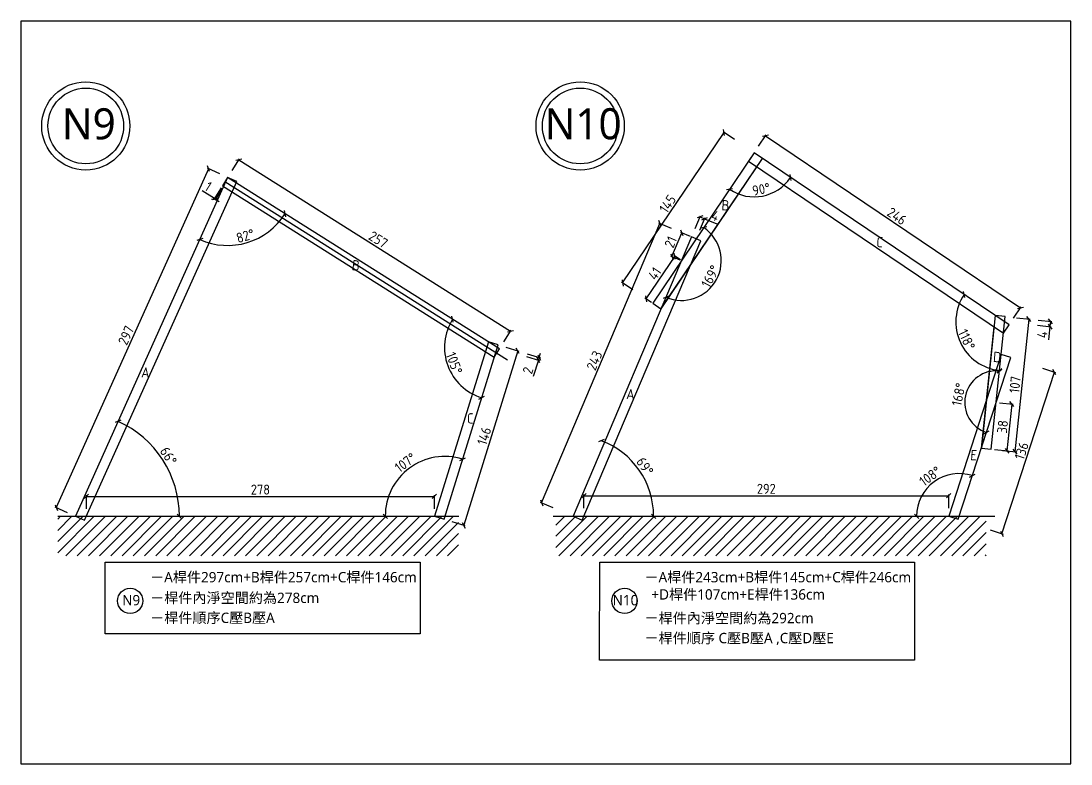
# Model space of a CAD drawing. Header units: centimetres. Extents: x -6116 to 16873, y -2889 to 4505.
# Drawn here: x 200 to 1040, y -159 to 435 of the extents above; entities that cross this region are included whole.
import ezdxf

# ---------------------------------------------------------------- set-up
doc = ezdxf.new("R2010")
doc.units = ezdxf.units.CM
for name, color, linetype in [('5', 5, 'Continuous'), ('D_wood木做櫃', 30, 'Continuous'), ('frame圖框', 34, 'Continuous'), ('hatch填實', 8, 'Continuous'), ('planting植栽', 95, 'Continuous')]:
    doc.layers.add(name, color=color, linetype=linetype)
doc.styles.get("Standard").update_dxf_attribs({"font": 'ISOCP.SHX', "bigfont": 'CHINESET.SHX'})
doc.dimstyles.new('AM_ISO', dxfattribs={"dimtxt": 3.5, "dimasz": 3.5, "dimexe": 1, "dimexo": 1, "dimgap": 1.5, "dimtad": 1, "dimdec": 0, "dimdsep": 46, "dimtxsty": 'Standard', "dimcen": 0, "dimclrd": 256, "dimclre": 256, "dimclrt": 2, "dimadec": 0, "dimazin": 2, "dimtp": 0.1, "dimtm": 0.1, "dimtfac": 0.71, "dimtdec": 0, "dimtmove": 0, "dimatfit": 3, "dimfxl": 1, "dimlwd": -1, "dimlwe": -1, "dimarcsym": 1})

# ---------------------------------------------------------------- blocks, each defined once
blk = doc.blocks.new('_Oblique')
at = {"color": 0, "linetype": 'ByBlock', "lineweight": -2}
blk.add_line((-0.5, -0.5), (0.5, 0.5), dxfattribs=at)
blk = doc.blocks.new('*D151')
at = {"layer": 'DEFPOINTS', "color": 0, "transparency": 16777216}
for p in [(365.56, 309.85), (539.1, 171.96), (581.84, 176.06), (583.02, 172.87), (538.65, 36.6)]:
    blk.add_point(p, dxfattribs=at)
at = {"layer": 'hatch填實', "linetype": 'ByBlock', "transparency": 16777216}
blk.add_arc((581.2, 174.02), 42.16, 147.79292, 252.79292, dxfattribs=at)
at = {"layer": 'hatch填實', "transparency": 16777216, "xscale": 3.5, "yscale": 3.5, "zscale": 3.5}
for p, rotation in [((545.53, 196.48), 57.79291964436866), ((568.73, 133.75), 342.792919644399)]:
    blk.add_blockref('_Oblique', p, dxfattribs=dict(at, rotation=rotation))
at = {"layer": 'hatch填實', "transparency": 16777216, "insert": (546.82, 161.3), "char_height": 8, "attachment_point": 5, "rotation": 290.29292}
blk.add_mtext('105°', dxfattribs=at)
blk = doc.blocks.new('_ArchTick')
at = {"color": 0, "linetype": 'ByBlock', "const_width": 0.15}
blk.add_lwpolyline([(-0.5, -0.5), (0.5, 0.5)], dxfattribs=at)
blk = doc.blocks.new('*D152')
at = {"layer": 'DEFPOINTS', "color": 0, "transparency": 16777216}
for p in [(786.74, 329.54), (736.62, 262.26), (746.09, 216.7), (705.57, 209.2), (641.84, 38.97)]:
    blk.add_point(p, dxfattribs=at)
at = {"layer": 'hatch填實', "linetype": 'ByBlock', "transparency": 16777216}
blk.add_arc((728.58, 243.32), 31.85, 247, 56, dxfattribs=at)
at = {"layer": 'hatch填實', "transparency": 16777216, "xscale": 3.5, "yscale": 3.5, "zscale": 3.5}
for p, rotation in [((746.4, 269.73), 146.0000000000002), ((716.14, 214), 156.9999999999995)]:
    blk.add_blockref('_Oblique', p, dxfattribs=dict(at, rotation=rotation))
at = {"layer": 'hatch填實', "transparency": 16777216, "insert": (751.75, 230.74), "char_height": 8, "attachment_point": 5, "rotation": 61.5}
blk.add_mtext('169°', dxfattribs=at)
blk = doc.blocks.new('*D153')
at = {"layer": 'DEFPOINTS', "color": 0, "transparency": 16777216}
for p in [(786.74, 329.54), (786.74, 329.54), (784.28, 294.4), (705.57, 209.2), (990.68, 191.98)]:
    blk.add_point(p, dxfattribs=at)
at = {"layer": 'hatch填實', "linetype": 'ByBlock', "transparency": 16777216}
blk.add_arc((786.74, 329.54), 35.22, 236, 326, dxfattribs=at)
at = {"layer": 'hatch填實', "transparency": 16777216, "xscale": 3.5, "yscale": 3.5, "zscale": 3.5}
for p, rotation in [((815.94, 309.84), 56.00000000000028), ((767.04, 300.34), 146.0000000000002)]:
    blk.add_blockref('_Oblique', p, dxfattribs=dict(at, rotation=rotation))
at = {"layer": 'hatch填實', "transparency": 16777216, "insert": (792.41, 300.36), "char_height": 8, "attachment_point": 5, "rotation": 11}
blk.add_mtext('90°', dxfattribs=at)
blk = doc.blocks.new('*D154')
at = {"layer": 'DEFPOINTS', "color": 0, "transparency": 16777216}
for p in [(786.74, 329.54), (987.6, 198.58), (948.27, 190.72), (990.68, 191.98), (976.46, 92.53)]:
    blk.add_point(p, dxfattribs=at)
at = {"layer": 'hatch填實', "linetype": 'ByBlock', "transparency": 16777216}
blk.add_arc((987.16, 194.35), 39.05, 146, 264, dxfattribs=at)
at = {"layer": 'hatch填實', "transparency": 16777216, "xscale": 3.5, "yscale": 3.5, "zscale": 3.5}
for p, rotation in [((954.78, 216.19), 56.00000000000026), ((983.07, 155.51), 354.0000000000001)]:
    blk.add_blockref('_Oblique', p, dxfattribs=dict(at, rotation=rotation))
at = {"layer": 'hatch填實', "transparency": 16777216, "insert": (956.75, 180.17), "char_height": 8, "attachment_point": 5, "rotation": 295}
blk.add_mtext('118°', dxfattribs=at)
blk = doc.blocks.new('*D155')
at = {"layer": 'DEFPOINTS', "color": 0, "transparency": 16777216}
for p in [(987.6, 198.58), (992.02, 165.76), (961.09, 146.16), (976.46, 92.53), (950.02, 36.49)]:
    blk.add_point(p, dxfattribs=at)
at = {"layer": 'hatch填實', "linetype": 'ByBlock', "transparency": 16777216}
blk.add_arc((980.39, 129.96), 25.2, 84, 252, dxfattribs=at)
at = {"layer": 'hatch填實', "transparency": 16777216, "xscale": 3.5, "yscale": 3.5, "zscale": 3.5}
for p, rotation in [((983.02, 155.02), 354.0000000000001), ((972.6, 106), 342.000000000001)]:
    blk.add_blockref('_Oblique', p, dxfattribs=dict(at, rotation=rotation))
at = {"layer": 'hatch填實', "transparency": 16777216, "insert": (950.36, 136.35), "char_height": 8, "attachment_point": 5, "rotation": 78}
blk.add_mtext('168°', dxfattribs=at)
blk = doc.blocks.new('*D156')
at = {"layer": 'DEFPOINTS', "color": 0, "transparency": 16777216}
for p in [(992.02, 165.76), (940.29, 71.39), (625.83, 38.97), (950.02, 36.49), (979.42, 38.97)]:
    blk.add_point(p, dxfattribs=at)
at = {"layer": 'hatch填實', "linetype": 'ByBlock', "transparency": 16777216}
blk.add_arc((950.82, 38.97), 34.09, 72, 180, dxfattribs=at)
at = {"layer": 'hatch填實', "transparency": 16777216, "xscale": 3.5, "yscale": 3.5, "zscale": 3.5}
for p, rotation in [((961.36, 71.39), 342.000000000001), ((916.73, 38.97), 270)]:
    blk.add_blockref('_Oblique', p, dxfattribs=dict(at, rotation=rotation))
at = {"layer": 'hatch填實', "transparency": 16777216, "insert": (927.55, 70.99), "char_height": 8, "attachment_point": 5, "rotation": 36}
blk.add_mtext('108°', dxfattribs=at)
blk = doc.blocks.new('*D157')
at = {"layer": 'DEFPOINTS', "color": 0, "transparency": 16777216}
for p in [(705.57, 209.2), (701.12, 64.32), (625.83, 38.97), (641.84, 38.97), (979.42, 38.97)]:
    blk.add_point(p, dxfattribs=at)
at = {"layer": 'hatch填實', "linetype": 'ByBlock', "transparency": 16777216}
blk.add_arc((641.84, 38.97), 64.48, 0, 69.47613, dxfattribs=at)
at = {"layer": 'hatch填實', "transparency": 16777216, "xscale": 3.5, "yscale": 3.5, "zscale": 3.5}
for p, rotation in [((664.45, 99.35), 159.4761303974145), ((706.32, 38.97), 270)]:
    blk.add_blockref('_Oblique', p, dxfattribs=dict(at, rotation=rotation))
at = {"layer": 'hatch填實', "transparency": 16777216, "insert": (699.35, 78.84), "char_height": 8, "attachment_point": 5, "rotation": 304.73807}
blk.add_mtext('69°', dxfattribs=at)
blk = doc.blocks.new('*D158')
at = {"layer": 'DEFPOINTS', "color": 0, "transparency": 16777216}
for p in [(786.74, 329.54), (999.82, 205.51), (990.68, 191.98)]:
    blk.add_point(p, dxfattribs=at)
at = {"layer": 'hatch填實', "linetype": 'ByBlock', "transparency": 16777216}
for p, q in [((790.28, 334.79), (796.43, 343.9)), ((795.87, 343.08), (999.82, 205.51)), ((994.22, 197.22), (1000.37, 206.34))]:
    blk.add_line(p, q, dxfattribs=at)
at = {"layer": 'hatch填實', "transparency": 16777216, "xscale": 3.5, "yscale": 3.5, "zscale": 3.5}
for p, rotation in [((795.87, 343.08), 146.0000000000003), ((999.82, 205.51), 326.0000000000003)]:
    blk.add_blockref('_Oblique', p, dxfattribs=dict(at, rotation=rotation))
at = {"layer": 'hatch填實', "transparency": 16777216, "insert": (900.92, 278.86), "char_height": 8, "attachment_point": 5, "rotation": 326}
blk.add_mtext('246', dxfattribs=at)
blk = doc.blocks.new('*D159')
at = {"layer": 'DEFPOINTS', "color": 0, "transparency": 16777216}
for p in [(942.41, 55.37), (650.53, 38.97), (942.41, 38.97)]:
    blk.add_point(p, dxfattribs=at)
at = {"layer": 'hatch填實', "linetype": 'ByBlock', "transparency": 16777216}
for p, q in [((650.53, 45.37), (650.53, 56.37)), ((650.53, 55.37), (942.41, 55.37)), ((942.41, 45.37), (942.41, 56.37))]:
    blk.add_line(p, q, dxfattribs=at)
at = {"layer": 'hatch填實', "transparency": 16777216, "xscale": 3.5, "yscale": 3.5, "zscale": 3.5, "rotation": 180}
blk.add_blockref('_Oblique', (650.53, 55.37), dxfattribs=at)
at = {"layer": 'hatch填實', "transparency": 16777216, "xscale": 3.5, "yscale": 3.5, "zscale": 3.5}
blk.add_blockref('_Oblique', (942.41, 55.37), dxfattribs=at)
at = {"layer": 'hatch填實', "transparency": 16777216, "insert": (796.47, 60.87), "char_height": 8, "attachment_point": 5}
blk.add_mtext('292', dxfattribs=at)
blk = doc.blocks.new('*D173')
at = {"layer": 'DEFPOINTS', "color": 0, "transparency": 16777216}
for p in [(1004.42, 161.45), (1026.95, 154.13), (962.41, 32.18)]:
    blk.add_point(p, dxfattribs=at)
at = {"layer": 'hatch填實', "linetype": 'ByBlock', "transparency": 16777216}
for p, q in [((984.95, 24.86), (1026.95, 154.13)), ((1017.44, 157.22), (1027.9, 153.82)), ((975.44, 27.95), (985.9, 24.55))]:
    blk.add_line(p, q, dxfattribs=at)
at = {"layer": 'hatch填實', "transparency": 16777216, "xscale": 3.5, "yscale": 3.5, "zscale": 3.5}
for p, rotation in [((1026.95, 154.13), 72.00000000000094), ((984.95, 24.86), 252.0000000000009)]:
    blk.add_blockref('_Oblique', p, dxfattribs=dict(at, rotation=rotation))
at = {"layer": 'hatch填實', "transparency": 16777216, "insert": (1000.72, 91.2), "char_height": 8, "attachment_point": 5, "rotation": 72}
blk.add_mtext('136', dxfattribs=at)
blk = doc.blocks.new('*D174')
at = {"layer": 'DEFPOINTS', "color": 0, "transparency": 16777216}
for p in [(987.6, 198.58), (976.46, 92.53), (995.36, 90.54)]:
    blk.add_point(p, dxfattribs=at)
at = {"layer": 'hatch填實', "linetype": 'ByBlock', "transparency": 16777216}
for p, q in [((1006.51, 196.6), (995.36, 90.54)), ((996.56, 197.64), (1007.5, 196.49)), ((985.42, 91.59), (996.36, 90.44))]:
    blk.add_line(p, q, dxfattribs=at)
at = {"layer": 'hatch填實', "transparency": 16777216, "xscale": 3.5, "yscale": 3.5, "zscale": 3.5}
for p, rotation in [((1006.51, 196.6), 84.00000000000003), ((995.36, 90.54), 264)]:
    blk.add_blockref('_Oblique', p, dxfattribs=dict(at, rotation=rotation))
at = {"layer": 'hatch填實', "transparency": 16777216, "insert": (995.46, 144.15), "char_height": 8, "attachment_point": 5, "rotation": 84}
blk.add_mtext('107', dxfattribs=at)
blk = doc.blocks.new('*D175')
at = {"layer": 'DEFPOINTS', "color": 0, "transparency": 16777216}
for p in [(711.43, 272.96), (729.26, 265.39), (634.48, 42.09)]:
    blk.add_point(p, dxfattribs=at)
at = {"layer": 'hatch填實', "linetype": 'ByBlock', "transparency": 16777216}
for p, q in [((616.64, 49.66), (711.43, 272.96)), ((720.63, 269.05), (710.51, 273.35)), ((625.85, 45.75), (615.72, 50.05))]:
    blk.add_line(p, q, dxfattribs=at)
at = {"layer": 'hatch填實', "transparency": 16777216, "xscale": 3.5, "yscale": 3.5, "zscale": 3.5}
for p, rotation in [((711.43, 272.96), 66.99999999999946), ((616.64, 49.66), 246.9999999999995)]:
    blk.add_blockref('_Oblique', p, dxfattribs=dict(at, rotation=rotation))
at = {"layer": 'hatch填實', "transparency": 16777216, "insert": (658.97, 163.46), "char_height": 8, "attachment_point": 5, "rotation": 67}
blk.add_mtext('243', dxfattribs=at)
blk = doc.blocks.new('*D176')
at = {"layer": 'DEFPOINTS', "color": 0, "transparency": 16777216}
for p in [(762.68, 345.77), (786.74, 329.54), (705.57, 209.2)]:
    blk.add_point(p, dxfattribs=at)
at = {"layer": 'hatch填實', "linetype": 'ByBlock', "transparency": 16777216}
for p, q in [((681.51, 225.43), (762.68, 345.77)), ((770.97, 340.18), (761.85, 346.33)), ((689.8, 219.84), (680.68, 225.99))]:
    blk.add_line(p, q, dxfattribs=at)
at = {"layer": 'hatch填實', "transparency": 16777216, "xscale": 3.5, "yscale": 3.5, "zscale": 3.5}
for p, rotation in [((762.68, 345.77), 56.0000000000002), ((681.51, 225.43), 236.0000000000002)]:
    blk.add_blockref('_Oblique', p, dxfattribs=dict(at, rotation=rotation))
at = {"layer": 'hatch填實', "transparency": 16777216, "insert": (717.53, 288.67), "char_height": 8, "attachment_point": 5, "rotation": 56}
blk.add_mtext('145', dxfattribs=at)
blk = doc.blocks.new('*D189')
at = {"layer": 'DEFPOINTS', "color": 0, "transparency": 16777216}
for p in [(365.56, 309.85), (365.56, 309.85), (368.53, 255.53), (583.02, 172.87), (243.78, 38.97)]:
    blk.add_point(p, dxfattribs=at)
at = {"layer": 'hatch填實', "linetype": 'ByBlock', "transparency": 16777216}
blk.add_arc((365.56, 309.85), 54.4, 245.79292, 327.79292, dxfattribs=at)
at = {"layer": 'hatch填實', "transparency": 16777216, "xscale": 3.5, "yscale": 3.5, "zscale": 3.5}
for p, rotation in [((411.59, 280.86), 57.79291964436869), ((343.26, 260.23), 155.792919644405)]:
    blk.add_blockref('_Oblique', p, dxfattribs=dict(at, rotation=rotation))
at = {"layer": 'hatch填實', "transparency": 16777216, "insert": (379.69, 263.04), "char_height": 8, "attachment_point": 5, "rotation": 16.79292}
blk.add_mtext('82°', dxfattribs=at)
blk = doc.blocks.new('*D190')
at = {"layer": 'DEFPOINTS', "color": 0, "transparency": 16777216}
for p in [(365.56, 309.85), (228.44, 45.86), (243.78, 38.97)]:
    blk.add_point(p, dxfattribs=at)
at = {"layer": 'hatch填實', "linetype": 'ByBlock', "transparency": 16777216}
for p, q in [((350.22, 316.75), (228.44, 45.86)), ((359.34, 312.65), (349.31, 317.16)), ((237.56, 41.76), (227.53, 46.27))]:
    blk.add_line(p, q, dxfattribs=at)
at = {"layer": 'hatch填實', "transparency": 16777216, "xscale": 3.5, "yscale": 3.5, "zscale": 3.5}
for p, rotation in [((350.22, 316.75), 65.79291964431567), ((228.44, 45.86), 245.7929196443157)]:
    blk.add_blockref('_Oblique', p, dxfattribs=dict(at, rotation=rotation))
at = {"layer": 'hatch填實', "transparency": 16777216, "insert": (284.31, 183.56), "char_height": 8, "attachment_point": 5, "rotation": 65.79292}
blk.add_mtext('297', dxfattribs=at)
blk = doc.blocks.new('*D191')
at = {"layer": 'DEFPOINTS', "color": 0, "transparency": 16777216}
for p in [(581.84, 176.06), (538.65, 36.6), (554.44, 31.71)]:
    blk.add_point(p, dxfattribs=at)
at = {"layer": 'hatch填實', "linetype": 'ByBlock', "transparency": 16777216}
for p, q in [((597.63, 171.17), (554.44, 31.71)), ((588.08, 174.13), (598.59, 170.88)), ((544.89, 34.66), (555.4, 31.41))]:
    blk.add_line(p, q, dxfattribs=at)
at = {"layer": 'hatch填實', "transparency": 16777216, "xscale": 3.5, "yscale": 3.5, "zscale": 3.5}
for p, rotation in [((597.63, 171.17), 72.79291964439909), ((554.44, 31.71), 252.7929196443991)]:
    blk.add_blockref('_Oblique', p, dxfattribs=dict(at, rotation=rotation))
at = {"layer": 'hatch填實', "transparency": 16777216, "insert": (570.78, 103.07), "char_height": 8, "attachment_point": 5, "rotation": 72.79292}
blk.add_mtext('146', dxfattribs=at)
blk = doc.blocks.new('*D192')
at = {"layer": 'DEFPOINTS', "color": 0, "transparency": 16777216}
for p in [(365.56, 309.85), (591.9, 186.98), (583.02, 172.87)]:
    blk.add_point(p, dxfattribs=at)
at = {"layer": 'hatch填實', "linetype": 'ByBlock', "transparency": 16777216}
for p, q in [((369.12, 315.49), (374.98, 324.8)), ((374.45, 323.95), (591.9, 186.98)), ((586.57, 178.51), (592.43, 187.82))]:
    blk.add_line(p, q, dxfattribs=at)
at = {"layer": 'hatch填實', "transparency": 16777216, "xscale": 3.5, "yscale": 3.5, "zscale": 3.5}
for p, rotation in [((374.45, 323.95), 147.7929196443687), ((591.9, 186.98), 327.7929196443686)]:
    blk.add_blockref('_Oblique', p, dxfattribs=dict(at, rotation=rotation))
at = {"layer": 'hatch填實', "transparency": 16777216, "insert": (486.1, 260.12), "char_height": 8, "attachment_point": 5, "rotation": 327.79292}
blk.add_mtext('257', dxfattribs=at)
blk = doc.blocks.new('*D193')
at = {"layer": 'DEFPOINTS', "color": 0, "transparency": 16777216}
for p in [(365.56, 309.85), (320.9, 70.02), (229.59, 38.97), (243.78, 38.97), (550.39, 38.97)]:
    blk.add_point(p, dxfattribs=at)
at = {"layer": 'hatch填實', "linetype": 'ByBlock', "transparency": 16777216}
blk.add_arc((243.78, 38.97), 83.14, 0, 65.79292, dxfattribs=at)
at = {"layer": 'hatch填實', "transparency": 16777216, "xscale": 3.5, "yscale": 3.5, "zscale": 3.5}
for p, rotation in [((277.87, 114.79), 155.7929196444051), ((326.92, 38.97), 270)]:
    blk.add_blockref('_Oblique', p, dxfattribs=dict(at, rotation=rotation))
at = {"layer": 'hatch填實', "transparency": 16777216, "insert": (318.21, 87.11), "char_height": 8, "attachment_point": 5, "rotation": 302.89646}
blk.add_mtext('66°', dxfattribs=at)
blk = doc.blocks.new('*D194')
at = {"layer": 'DEFPOINTS', "color": 0, "transparency": 16777216}
for p in [(581.84, 176.06), (524.2, 84.25), (229.59, 38.97), (538.65, 36.6), (550.39, 38.97)]:
    blk.add_point(p, dxfattribs=at)
at = {"layer": 'hatch填實', "linetype": 'ByBlock', "transparency": 16777216}
blk.add_arc((539.38, 38.97), 47.76, 72.79292, 180, dxfattribs=at)
at = {"layer": 'hatch填實', "transparency": 16777216, "xscale": 3.5, "yscale": 3.5, "zscale": 3.5}
for p, rotation in [((553.51, 84.59), 342.792919644399), ((491.62, 38.97), 270)]:
    blk.add_blockref('_Oblique', p, dxfattribs=dict(at, rotation=rotation))
at = {"layer": 'hatch填實', "transparency": 16777216, "insert": (507.78, 81.83), "char_height": 8, "attachment_point": 5, "rotation": 36.39646}
blk.add_mtext('107°', dxfattribs=at)
blk = doc.blocks.new('*D195')
at = {"layer": 'DEFPOINTS', "color": 0, "transparency": 16777216}
for p in [(531, 54.77), (252.55, 38.97), (531, 38.97)]:
    blk.add_point(p, dxfattribs=at)
at = {"layer": 'hatch填實', "linetype": 'ByBlock', "transparency": 16777216}
for p, q in [((252.55, 44.77), (252.55, 55.77)), ((252.55, 54.77), (531, 54.77)), ((531, 44.77), (531, 55.77))]:
    blk.add_line(p, q, dxfattribs=at)
at = {"layer": 'hatch填實', "transparency": 16777216, "xscale": 3.5, "yscale": 3.5, "zscale": 3.5, "rotation": 180}
blk.add_blockref('_Oblique', (252.55, 54.77), dxfattribs=at)
at = {"layer": 'hatch填實', "transparency": 16777216, "xscale": 3.5, "yscale": 3.5, "zscale": 3.5}
blk.add_blockref('_Oblique', (531, 54.77), dxfattribs=at)
at = {"layer": 'hatch填實', "transparency": 16777216, "insert": (391.78, 60.27), "char_height": 8, "attachment_point": 5}
blk.add_mtext('278', dxfattribs=at)
blk = doc.blocks.new('*D214')
at = {"layer": 'DEFPOINTS', "color": 0, "transparency": 16777216}
for p in [(361.3, 303.08), (362.25, 302.48), (354.96, 293.03)]:
    blk.add_point(p, dxfattribs=at)
at = {"layer": 'hatch填實', "linetype": 'ByBlock', "transparency": 16777216}
for p, q in [((354.96, 293.03), (345.15, 299.21)), ((360.29, 301.49), (354.43, 292.18)), ((361.25, 300.89), (355.38, 291.58)), ((355.92, 292.43), (354.96, 293.03)), ((355.92, 292.43), (358.88, 290.56))]:
    blk.add_line(p, q, dxfattribs=at)
at = {"layer": 'hatch填實', "transparency": 16777216, "xscale": 3.5, "yscale": 3.5, "zscale": 3.5}
for p, rotation in [((354.96, 293.03), 327.7929196443693), ((355.92, 292.43), 147.7929196443693)]:
    blk.add_blockref('_Oblique', p, dxfattribs=dict(at, rotation=rotation))
at = {"layer": 'hatch填實', "transparency": 16777216, "insert": (350.03, 302.64), "char_height": 8, "attachment_point": 5, "rotation": 327.79292}
blk.add_mtext('1', dxfattribs=at)
blk = doc.blocks.new('*D215')
at = {"layer": 'DEFPOINTS', "color": 0, "transparency": 16777216}
for p in [(581.2, 174.02), (581.84, 176.06), (614.15, 163.81)]:
    blk.add_point(p, dxfattribs=at)
at = {"layer": 'hatch填實', "linetype": 'ByBlock', "transparency": 16777216}
for p, q in [((605.23, 168.82), (615.74, 165.57)), ((614.78, 165.86), (615.82, 169.2)), ((604.6, 166.77), (615.1, 163.52)), ((614.15, 163.81), (610.04, 150.55)), ((614.78, 165.86), (614.15, 163.81))]:
    blk.add_line(p, q, dxfattribs=at)
at = {"layer": 'hatch填實', "transparency": 16777216, "xscale": 3.5, "yscale": 3.5, "zscale": 3.5}
for p, rotation in [((614.78, 165.86), 252.7929196443994), ((614.15, 163.81), 72.79291964439943)]:
    blk.add_blockref('_Oblique', p, dxfattribs=dict(at, rotation=rotation))
at = {"layer": 'hatch填實', "transparency": 16777216, "insert": (605.8, 155.47), "char_height": 8, "attachment_point": 5, "rotation": 72.79292}
blk.add_mtext('2', dxfattribs=at)
blk = doc.blocks.new('*D216')
at = {"layer": 'DEFPOINTS', "color": 0, "transparency": 16777216}
for p in [(728.58, 243.32), (700.21, 212.81), (705.57, 209.2)]:
    blk.add_point(p, dxfattribs=at)
at = {"layer": 'hatch填實', "linetype": 'ByBlock', "transparency": 16777216}
for p, q in [((723.22, 246.93), (700.21, 212.81)), ((727.76, 243.88), (722.4, 247.49)), ((704.74, 209.76), (699.38, 213.37))]:
    blk.add_line(p, q, dxfattribs=at)
at = {"layer": 'hatch填實', "transparency": 16777216, "xscale": 3.5, "yscale": 3.5, "zscale": 3.5}
for p, rotation in [((723.22, 246.93), 56.00000000000028), ((700.21, 212.81), 236.0000000000003)]:
    blk.add_blockref('_Oblique', p, dxfattribs=dict(at, rotation=rotation))
at = {"layer": 'hatch填實', "transparency": 16777216, "insert": (707.16, 232.95), "char_height": 8, "attachment_point": 5, "rotation": 56}
blk.add_mtext('41', dxfattribs=at)
blk = doc.blocks.new('*D217')
at = {"layer": 'DEFPOINTS', "color": 0, "transparency": 16777216}
for p in [(987.16, 194.35), (987.6, 198.58), (1023.42, 190.54)]:
    blk.add_point(p, dxfattribs=at)
at = {"layer": 'hatch填實', "linetype": 'ByBlock', "transparency": 16777216}
for p, q in [((1013.92, 195.82), (1024.86, 194.67)), ((1023.86, 194.77), (1023.42, 190.54)), ((1013.47, 191.59), (1024.41, 190.44)), ((1023.42, 190.54), (1022.32, 180.1))]:
    blk.add_line(p, q, dxfattribs=at)
at = {"layer": 'hatch填實', "transparency": 16777216, "xscale": 3.5, "yscale": 3.5, "zscale": 3.5}
for p, rotation in [((1023.86, 194.77), 83.99999999999955), ((1023.42, 190.54), 263.9999999999996)]:
    blk.add_blockref('_Oblique', p, dxfattribs=dict(at, rotation=rotation))
at = {"layer": 'hatch填實', "transparency": 16777216, "insert": (1017.22, 184.16), "char_height": 8, "attachment_point": 5, "rotation": 84}
blk.add_mtext('4', dxfattribs=at)
blk = doc.blocks.new('*D218')
at = {"layer": 'DEFPOINTS', "color": 0, "transparency": 16777216}
for p in [(980.39, 129.96), (976.46, 92.53), (989, 91.21)]:
    blk.add_point(p, dxfattribs=at)
at = {"layer": 'hatch填實', "linetype": 'ByBlock', "transparency": 16777216}
for p, q in [((982.98, 129.69), (993.92, 128.54)), ((992.93, 128.64), (989, 91.21)), ((979.05, 92.26), (989.99, 91.11))]:
    blk.add_line(p, q, dxfattribs=at)
at = {"layer": 'hatch填實', "transparency": 16777216, "xscale": 3.5, "yscale": 3.5, "zscale": 3.5}
for p, rotation in [((992.93, 128.64), 84.00000000000011), ((989, 91.21), 264.0000000000001)]:
    blk.add_blockref('_Oblique', p, dxfattribs=dict(at, rotation=rotation))
at = {"layer": 'hatch填實', "transparency": 16777216, "insert": (985.49, 110.5), "char_height": 8, "attachment_point": 5, "rotation": 84}
blk.add_mtext('38', dxfattribs=at)
blk = doc.blocks.new('*D219')
at = {"layer": 'DEFPOINTS', "color": 0, "transparency": 16777216}
for p in [(729.03, 265.48), (736.62, 262.26), (728.58, 243.32)]:
    blk.add_point(p, dxfattribs=at)
at = {"layer": 'hatch填實', "linetype": 'ByBlock', "transparency": 16777216}
for p, q in [((720.99, 246.54), (729.03, 265.48)), ((735.7, 262.65), (728.11, 265.87)), ((727.66, 243.71), (720.07, 246.93))]:
    blk.add_line(p, q, dxfattribs=at)
at = {"layer": 'hatch填實', "transparency": 16777216, "xscale": 3.5, "yscale": 3.5, "zscale": 3.5}
for p, rotation in [((729.03, 265.48), 66.99999999999936), ((720.99, 246.54), 246.9999999999993)]:
    blk.add_blockref('_Oblique', p, dxfattribs=dict(at, rotation=rotation))
at = {"layer": 'hatch填實', "transparency": 16777216, "insert": (719.95, 258.16), "char_height": 8, "attachment_point": 5, "rotation": 67}
blk.add_mtext('21', dxfattribs=at)
blk = doc.blocks.new('*D220')
at = {"layer": 'DEFPOINTS', "color": 0, "transparency": 16777216}
for p in [(747.13, 276.76), (736.62, 262.26), (740.31, 260.7)]:
    blk.add_point(p, dxfattribs=at)
at = {"layer": 'hatch填實', "linetype": 'ByBlock', "transparency": 16777216}
for p, q in [((739.54, 269.12), (743.83, 279.24)), ((743.22, 267.56), (747.52, 277.68)), ((743.44, 278.32), (747.13, 276.76)), ((747.13, 276.76), (756.79, 272.66))]:
    blk.add_line(p, q, dxfattribs=at)
at = {"layer": 'hatch填實', "transparency": 16777216, "xscale": 3.5, "yscale": 3.5, "zscale": 3.5}
for p, rotation in [((743.44, 278.32), 156.9999999999995), ((747.13, 276.76), 336.9999999999995)]:
    blk.add_blockref('_Oblique', p, dxfattribs=dict(at, rotation=rotation))
at = {"layer": 'hatch填實', "transparency": 16777216, "insert": (755.72, 279.09), "char_height": 8, "attachment_point": 5, "rotation": 337}
blk.add_mtext('4', dxfattribs=at)

msp = doc.modelspace()

# ---------------------------------------------------------------- hatches: boundary and pattern name
at = {"layer": 'planting植栽'}
h = msp.add_hatch(dxfattribs=at)
h.set_pattern_fill('ANSI31', color=256, scale=2)
h.set_pattern_definition([(45, (-116.859, -543.2875), (-4.49013, 4.49013), [])])
h.paths.add_polyline_path([(229.59394, 38.96513), (550.27443, 38.96513), (550.27443, 7.34038), (229.59394, 7.34038)])
h = msp.add_hatch(dxfattribs=at)
h.set_pattern_fill('ANSI31', color=256, scale=2)
h.set_pattern_definition([(45, (295.389, -543.2875), (-4.49013, 4.49013), [])])
h.paths.add_polyline_path([(628.10218, 38.96513), (972.38668, 38.96513), (972.38668, 7.34038), (628.10218, 7.34038)])

# ---------------------------------------------------------------- linework, layer by layer
at = {"layer": '5', "linetype": 'ByBlock'}
for points in [[(267.68161, 2.09992), (519.63186, 2.09992), (519.63186, -55.04983), (267.68161, -55.04983)], [(663.18223, 2.09992), (915.13248, 2.09992), (915.1037, -76.00385), (663.15345, -76.00385)]]:
    msp.add_lwpolyline(points, close=True, dxfattribs=at)
for centre, radius in [((252.0735, 350.95458), 35.27331), ((252.0735, 350.95458), 30.27331), ((647.57412, 350.95458), 35.27331), ((647.57412, 350.95458), 30.27331), ((287.58523, -28.73234), 10.0911), ((683.08585, -28.73234), 10.0911)]:
    msp.add_circle(centre, radius, dxfattribs=at)
at = {"layer": 'D_wood木做櫃'}
for points in [[(712.20235, 204.72344), (793.3728, 325.06358), (786.7405, 329.53712), (705.57005, 209.19698)], [(782.26696, 322.90482), (986.2102, 185.34336), (990.68374, 191.97566), (786.7405, 329.53712)], [(251.07813, 35.68485), (372.85875, 306.56948), (365.56219, 309.84976), (243.78158, 38.96513)], [(649.20617, 35.83928), (743.98903, 259.13371), (736.62499, 262.25956), (641.84213, 38.96513)], [(976.45531, 92.53179), (987.60192, 198.58466), (979.64574, 199.42089), (968.49913, 93.36802)], [(984.41148, 168.22974), (942.41087, 38.96513), (950.01932, 36.493), (992.01994, 165.75761)]]:
    msp.add_lwpolyline(points, close=True, dxfattribs=at)
for points in [[(578.75307, 166.10467), (583.01691, 172.87369), (365.56219, 309.84976), (361.29835, 303.08074), (578.75307, 166.10467)], [(531.00475, 38.96513), (538.64668, 36.59852), (581.83729, 176.06383), (574.19536, 178.43044), (531.00475, 38.96513)]]:
    msp.add_lwpolyline(points, dxfattribs=at)
at = {"layer": 'frame圖框'}
msp.add_lwpolyline([(200.23144, 434.87189), (200.23144, -159.12811), (1040.23144, -159.12811), (1040.23144, 434.87189)], close=True, dxfattribs=at)
at = {"layer": 'hatch填實'}
for p, q in [((788.89926, 318.43127), (712.20235, 204.72344)), ((363.43027, 306.46525), (589.5548, 164.02801)), ((968.49913, 93.36802), (978.69865, 190.40996)), ((984.41148, 168.22974), (984.15165, 167.43006)), ((625.83248, 38.96513), (979.41817, 38.96513))]:
    msp.add_line(p, q, dxfattribs=at)
at = {"layer": 'planting植栽'}
for p, q in [((229.59394, 38.96513), (550.39295, 38.96513)), ((641.84213, 38.96513), (935.69995, 38.96513))]:
    msp.add_line(p, q, dxfattribs=at)

# ---------------------------------------------------------------- texts
at = {"layer": '5', "linetype": 'ByBlock', "attachment_point": 1}
for s, insert, char_height in [('{\\fMicrosoft JhengHei|b0|i0|c136|p34;N9}', (232.95619, 365.1206), 24.8271142), ('{\\fMicrosoft JhengHei|b0|i0|c136|p34;N10}', (619.18152, 365.1206), 24.8271142), ('{\\fMicrosoft JhengHei|b0|i0|c136|p34;－A桿件297cm+B桿件257cm+C桿件146cm}', (303.50601, -5.62588), 8.2757047), ('{\\fMicrosoft JhengHei|b0|i0|c136|p34;－桿件內淨空間約為278cm}', (303.50601, -22.16055), 8.2757047), ('{\\fMicrosoft JhengHei|b0|i0|c136|p34;－桿件順序C壓B壓A}', (303.50601, -38.12222), 8.2757047), ('{\\fMicrosoft JhengHei|b0|i0|c136|p34;－桿件內淨空間約為292cm}', (699.00663, -38.3437), 8.2757047), ('{\\fMicrosoft JhengHei|b0|i0|c136|p34;－桿件順序 C壓B壓A ,C壓D壓E}', (699.00663, -54.30537), 8.2757047)]:
    msp.add_mtext(s, dxfattribs=dict(at, insert=insert, char_height=char_height))
at = {"layer": '5', "linetype": 'ByBlock', "char_height": 8.2757, "attachment_point": 1}
for s, insert, rotation in [('B', (760.98803, 291.86739), 355.83616567), ('C', (884.83947, 262.37795), 355.83616567), ('B', (465.58795, 243.98152), 352.1336403), ('D', (978.24795, 170.56719), 355.83616567), ('A', (296.8379, 158.2232), 355.45599941), ('A', (684.83239, 140.89416), 355.83616567), ('C', (557.16641, 121.41556), 358.45599941), ('E', (960.08025, 92.0719), 355.83616567)]:
    msp.add_mtext(s, dxfattribs=dict(at, insert=insert, rotation=rotation))
at = {"layer": '5', "linetype": 'ByBlock', "char_height": 8.2757047, "attachment_point": 1}
for s, insert, width in [('{\\fMicrosoft JhengHei|b0|i0|c136|p34;－A桿件243cm+B桿件145cm+C桿件246cm\\P  +D桿件107cm+E桿件136cm}', (699.00663, -5.62588), 269.6119638), ('{\\fMicrosoft JhengHei|b0|i0|c136|p34;N9}', (281.21279, -24.01033), 13.3778984), ('{\\fMicrosoft JhengHei|b0|i0|c136|p34;N10}', (673.54721, -24.01033), 13.3778984)]:
    msp.add_mtext(s, dxfattribs=dict(at, insert=insert, width=width))

# ---------------------------------------------------------------- dimensions: what is measured, and where the dimension line sits
at = {"layer": 'hatch填實'}
for p1, p2, distance, text, picture, middle in [((705.57005, 209.19698), (786.7405, 329.53712), 29.02573, '145', '*D176', (717.53215, 288.67359)), ((634.47809, 42.09098), (729.26095, 265.38541), 19.3754, '243', '*D175', (658.97087, 163.4581)), ((987.60192, 198.58466), (976.45531, 92.53179), 19.01039, '107', '*D174', (995.46499, 144.14601)), ((962.41468, 32.18499), (1004.4153, 161.44959), -23.69189, '136', '*D173', (1000.71651, 91.19568))]:
    dim = msp.add_aligned_dim(p1=p1, p2=p2, distance=distance, text=text, dimstyle='AM_ISO', override={"dimtxt": 8, "dimblk": 'Oblique', "dimclrt": 256, "dimtdec": 2, "dimldrblk": 'ArchTick', "dimfxl": 10, "dimfxlon": 1}, dxfattribs=at)
    dim.commit()
    dim.dimension.update_dxf_attribs({"geometry": picture, "text_midpoint": middle})
for p1, p2, distance, picture, middle in [((786.7405, 329.53712), (990.68374, 191.97566), 16.33047, '*D158', (900.92001, 278.85532)), ((365.56219, 309.84976), (583.01691, 172.87369), 16.66642, '*D192', (486.10425, 260.11801)), ((365.56219, 309.84976), (243.78158, 38.96513), -16.8191, '*D190', (284.3146, 183.5594)), ((362.24967, 302.4815), (361.29835, 303.08074), 11.88426, '*D214', (350.02667, 302.63556)), ((736.62499, 262.25956), (740.30701, 260.69663), 17.45177, '*D220', (755.71851, 279.08873)), ((728.58444, 243.31721), (736.62499, 262.25956), 8.24844, '*D219', (719.94848, 258.16063)), ((728.58444, 243.31721), (705.57005, 209.19698), -6.46522, '*D216', (707.15763, 232.94796)), ((987.60192, 198.58466), (987.15729, 194.35429), 36.45949, '*D217', (1017.21548, 184.15649)), ((581.83729, 176.06383), (538.64668, 36.59852), 16.53641, '*D191', (570.78442, 103.06632)), ((581.83729, 176.06383), (581.20316, 174.01618), 34.48791, '*D215', (605.80391, 155.46658)), ((980.38945, 129.96265), (976.45531, 92.53179), 12.60926, '*D218', (985.49269, 110.5041))]:
    dim = msp.add_aligned_dim(p1=p1, p2=p2, distance=distance, dimstyle='AM_ISO', override={"dimtxt": 8, "dimblk": 'Oblique', "dimclrt": 256, "dimtdec": 2, "dimldrblk": 'ArchTick', "dimfxl": 10, "dimfxlon": 1}, dxfattribs=at)
    dim.commit()
    dim.dimension.update_dxf_attribs({"geometry": picture, "text_midpoint": middle})
for base, line1, line2, picture, middle in [((746.08875, 216.7032), ((736.62499, 262.25956), (641.84213, 38.96513)), ((786.7405, 329.53712), (705.57005, 209.19698)), '*D152', (751.74519, 230.74195)), ((784.28349, 294.40026), ((786.7405, 329.53712), (705.57005, 209.19698)), ((990.68374, 191.97566), (786.7405, 329.53712)), '*D153', (792.41185, 300.36054)), ((948.27146, 190.72414), ((976.45531, 92.53179), (987.60192, 198.58466)), ((990.68374, 191.97566), (786.7405, 329.53712)), '*D154', (956.74621, 180.17337)), ((320.90378, 70.0165), ((229.59394, 38.96513), (550.39295, 38.96513)), ((365.56219, 309.84976), (243.78158, 38.96513)), '*D193', (318.20725, 87.10674)), ((368.52896, 255.53097), ((365.56219, 309.84976), (243.78158, 38.96513)), ((583.01691, 172.87369), (365.56219, 309.84976)), '*D189', (379.68976, 263.03608)), ((539.09677, 171.96205), ((538.64668, 36.59852), (581.83729, 176.06383)), ((583.01691, 172.87369), (365.56219, 309.84976)), '*D151', (546.82189, 161.30299)), ((701.12462, 64.32309), ((625.83248, 38.96513), (979.41817, 38.96513)), ((705.57005, 209.19698), (641.84213, 38.96513)), '*D157', (699.34782, 78.84051)), ((961.08612, 146.16007), ((950.01932, 36.493), (992.01994, 165.75761)), ((976.45531, 92.53179), (987.60192, 198.58466)), '*D155', (950.36158, 136.34527)), ((524.20295, 84.24816), ((229.59394, 38.96513), (550.39295, 38.96513)), ((538.64668, 36.59852), (581.83729, 176.06383)), '*D194', (507.77758, 81.8346)), ((940.28818, 71.38664), ((625.83248, 38.96513), (979.41817, 38.96513)), ((950.01932, 36.493), (992.01994, 165.75761)), '*D156', (927.55215, 70.99411))]:
    dim = msp.add_angular_dim_2l(base=base, line1=line1, line2=line2, dimstyle='AM_ISO', override={"dimtxt": 8, "dimblk": 'Oblique', "dimclrt": 256, "dimtdec": 2, "dimldrblk": 'ArchTick', "dimfxl": 10, "dimfxlon": 1}, dxfattribs=at)
    dim.commit()
    dim.dimension.update_dxf_attribs({"geometry": picture, "text_midpoint": middle})
for base, p1, p2, text, picture, middle in [((531.00475, 54.77351), (252.55284, 38.96513), (531.00475, 38.96513), '278', '*D195', (391.77879, 60.2743)), ((942.41087, 55.36649), (650.53301, 38.96513), (942.41087, 38.96513), '292', '*D159', (796.47194, 60.86921))]:
    dim = msp.add_linear_dim(base=base, p1=p1, p2=p2, text=text, dimstyle='AM_ISO', override={"dimtxt": 8, "dimblk": 'Oblique', "dimclrt": 256, "dimtdec": 2, "dimldrblk": 'ArchTick', "dimfxl": 10, "dimfxlon": 1}, dxfattribs=at)
    dim.commit()
    dim.dimension.update_dxf_attribs({"geometry": picture, "text_midpoint": middle})

doc.saveas('drawing.dxf')
